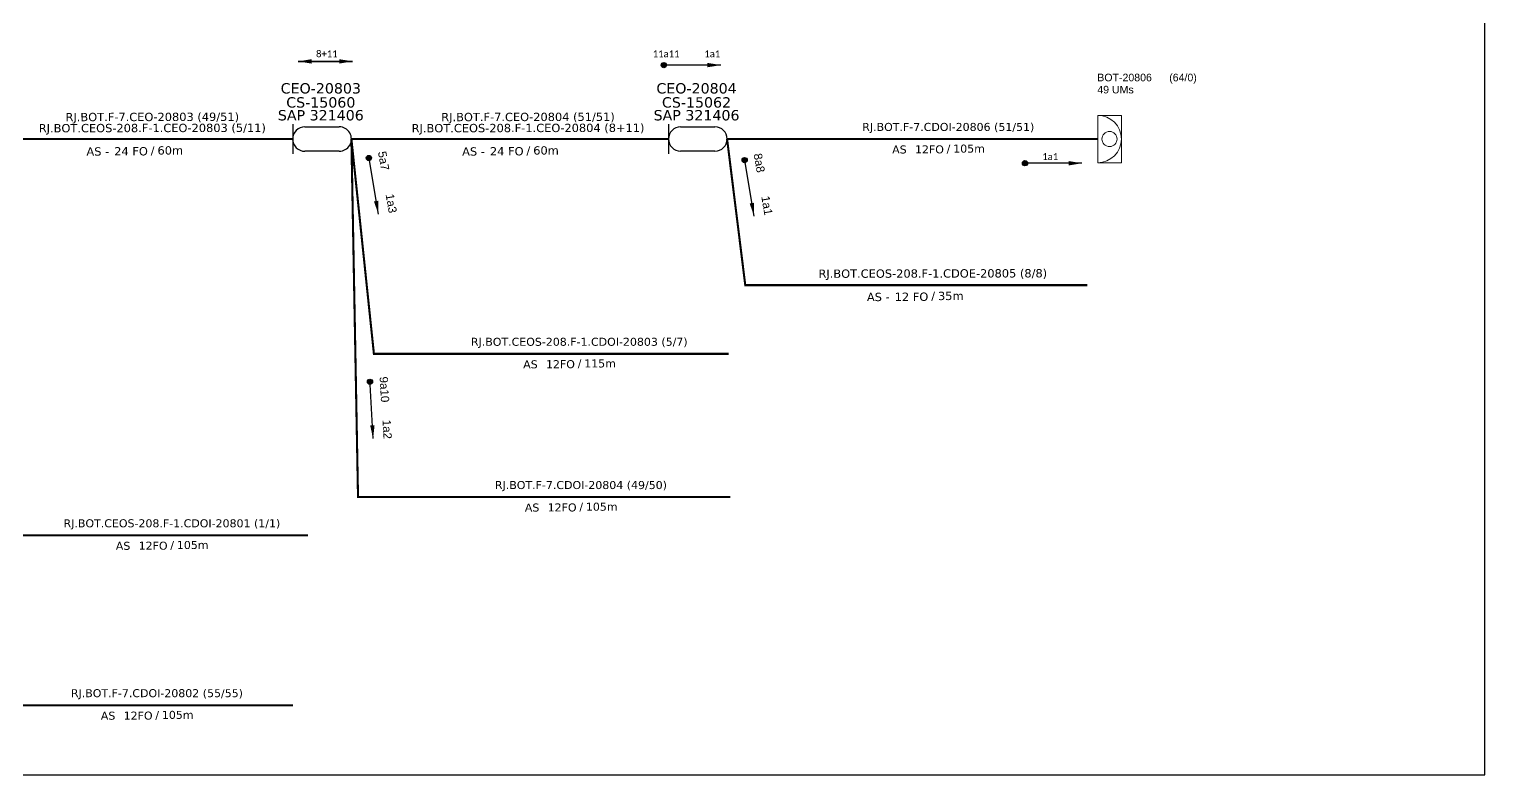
# Model space of a CAD drawing. Extents: x -89 to 1624, y 705 to 1299.
# Drawn here: x 312.2 to 749.2, y 705 to 928.8 of the extents above; entities that cross this region are included whole.
import ezdxf
from ezdxf.enums import TextEntityAlignment as Align

# ---------------------------------------------------------------- set-up
doc = ezdxf.new("R2010")
doc.units = 0
for name, color, linetype, lineweight in [("20.0-LEGENDA DOS CDO'S", 1, 'Continuous', 0), ('20.1-CDO_INTERIOR', 1, 'Continuous', 0), ('40.1-ETIQUETAS', 1, 'Continuous', 20)]:
    doc.layers.add(name, color=color, linetype=linetype, lineweight=lineweight)
for name, color, linetype in [('20.4-CEOS', 1, 'Continuous'), ('20.5-CEO', 1, 'Continuous'), ('CAP a instalar', 1, 'Continuous'), ('Seta indicação do cabo', 7, 'Continuous')]:
    doc.layers.add(name, color=color, linetype=linetype)
doc.styles.add('ARIAL', font='arial.ttf')
doc.styles.add('siredit', font='verdana.ttf')
doc.styles.get("Standard").update_dxf_attribs({"font": 'arial.ttf'})
doc.linetypes.add('FENCELINE1', pattern='A,0.25,-0.1,[133,ltypeshp.shx,S=0.1,R=0,X=-0.1,Y=0],-0.1,1', length=1.45)
doc.dimstyles.new('CC', dxfattribs={"dimtxt": 1, "dimasz": 2, "dimexe": 0.18, "dimexo": 0.0625, "dimgap": 0.09, "dimtad": 0, "dimdec": 0, "dimrnd": 1, "dimzin": 0, "dimdsep": 46, "dimtxsty": 'siredit', "dimblk": 'NONE', "dimcen": 0, "dimse1": 1, "dimse2": 1, "dimsd1": 1, "dimsd2": 1, "dimclrt": 7, "dimadec": 0, "dimazin": 0, "dimtfac": 1, "dimtdec": 0, "dimtofl": 0, "dimtmove": 0, "dimatfit": 3, "dimfxl": 0, "dimtolj": 1, "dimtzin": 0, "dimarcsym": 0})

# ---------------------------------------------------------------- blocks, each defined once
blk = doc.blocks.new('ETIQUETA_RS5F')
at = {"layer": '40.1-ETIQUETAS', "color": 0, "style": 'siredit'}
blk.add_text('/', height=1.5, dxfattribs=at).set_placement((1.58, -1.95), align=Align.MIDDLE_RIGHT)
for tag, p in [('ETIQUETA_R_SECUNDARIA', (1.21, 2.1)), ('ETIQUETA_R_PRIMARIA', (1.21, 4.1)), ('F_ATIVAS/F_MORTAS', (1.14, -4.24))]:
    blk.add_attdef(tag, text='', height=1.5, dxfattribs=at).set_placement(p, align=Align.MIDDLE_CENTER)
for tag, p in [('TIPO_CABO', (-6.58, -2.12)), ('CAP_CABO', (0.4, -2.09))]:
    blk.add_attdef(tag, text='', height=1.5, dxfattribs=at).set_placement(p, align=Align.MIDDLE_RIGHT)
blk.add_attdef('METROS', text='', height=1.5, dxfattribs=at).set_placement((2.14, -1.95), align=Align.MIDDLE_LEFT)
for tag, p in [('FUSÃO_1', (0.85, -8.39)), ('FUSÃO_2', (0.85, -10.6)), ('FUSÃO_3', (0.85, -12.93)), ('FUSÃO_4', (0.85, -15.14)), ('FUSÃO_5', (0.85, -17.16))]:
    blk.add_attdef(tag, text='', height=1.5, dxfattribs=at).set_placement(p, align=Align.CENTER)
blk = doc.blocks.new('CEO_CT_DRT')
at = {"layer": '20.5-CEO', "color": 0}
for p, q in [((-1.56, 1.26), (1.8, 1.26)), ((1.8, -1.13), (-1.56, -1.13))]:
    blk.add_line(p, q, dxfattribs=at)
blk.add_lwpolyline([(-2.75, 1.51), (-2.75, -1.38)], dxfattribs=at)
for centre, start, end in [((-1.56, 0.07), 90, 270), ((1.8, 0.07), 270, 90)]:
    blk.add_arc(centre, 1.2, start, end, dxfattribs=at)
at = {"layer": '20.5-CEO', "color": 7, "style": 'siredit'}
for tag, p in [('CEO_Nº', (0.12, 5.61)), ('LOCAL', (0.12, 4.23)), ('SAP', (0.12, 2.97)), ('FIBRAS_RESERVA', (0.12, -1.94))]:
    blk.add_attdef(tag, text='', height=1.01, dxfattribs=at).set_placement(p, align=Align.TOP_CENTER)
blk = doc.blocks.new('CDOI_INT')
at = {"layer": '20.1-CDO_INTERIOR', "color": 0, "lineweight": 18}
blk.add_lwpolyline([(4.25, -4.25), (4.25, 4.25), (0, 4.25), (0, -4.25)], close=True, dxfattribs=at)
blk.add_circle((2.12, 0), 1.36, dxfattribs=at)
blk.add_arc((0, 0), 4.25, 270, 90, dxfattribs=at)
at = {"layer": "20.0-LEGENDA DOS CDO'S", "color": 0, "style": 'ARIAL'}
for tag, p in [('CDO_N', (-0.08, 10.38)), ('SPLITER_1', (21.18, 10.38)), ('SURVEY', (-0.08, 8.2)), ('SPLITER_2', (21.19, 8.68)), ('SAP', (-0.08, 6.23)), ('1:XX', (5.94, -2.22)), ('UMS', (5.94, -4.24))]:
    blk.add_attdef(tag, p, '', height=1.36, dxfattribs=at)
blk.add_attdef('FIBRAS_UTILIZADAS', text='', height=1.36, dxfattribs=at).set_placement((15.34, 10.38), align=Align.CENTER)
blk = doc.blocks.new('_None')

msp = doc.modelspace()

# ---------------------------------------------------------------- hatches: boundary and pattern name
at = {"layer": 'Seta indicação do cabo'}
h = msp.add_hatch(color=256, dxfattribs=at)
h.dxf.hatch_style = 1
h.paths.add_polyline_path([(503.53, 918.02, 1), (501.96, 918.02, 1)])
h = msp.add_hatch(color=7, dxfattribs=at)
h.dxf.hatch_style = 1
h.paths.add_polyline_path([(414.99, 890.14, 1), (413.43, 890.14, 1)])
h = msp.add_hatch(color=256, dxfattribs=at)
h.dxf.hatch_style = 1
h.paths.add_polyline_path([(527.79, 889.51, 1), (526.22, 889.51, 1)])
h = msp.add_hatch(color=256, dxfattribs=at)
h.dxf.hatch_style = 1
h.paths.add_polyline_path([(611.96, 888.56, 1), (610.39, 888.56, 1)])
h = msp.add_hatch(color=7, dxfattribs=at)
h.dxf.hatch_style = 1
h.paths.add_polyline_path([(415.3, 822.99, 1), (413.74, 822.99, 1)])

# ---------------------------------------------------------------- linework, layer by layer
msp.add_lwpolyline([(-89.32, 705.02), (749.25, 705.02), (749.25, 1299.02), (-89.32, 1299.02), (-89.32, 705.02)])
at = {"layer": '20.5-CEO', "color": 5}
for p, q in [((507.8, 899.49), (518.08, 899.49)), ((518.08, 892.17), (507.8, 892.17))]:
    msp.add_line(p, q, dxfattribs=at)
msp.add_lwpolyline([(504.13, 900.25), (504.13, 891.41)], dxfattribs=at)
for centre, start, end in [((507.8, 895.83), 90, 270), ((518.08, 895.83), 270, 90)]:
    msp.add_arc(centre, 3.66, start, end, dxfattribs=at)
at = {"layer": 'CAP a instalar', "color": 7, "ltscale": 5, "const_width": 0.625}
for points in [[(391.41, 725.91), (295.92, 725.91), (297.16, 895.83)], [(395.91, 776.89), (302.86, 776.89), (297.16, 895.83)], [(297.16, 895.83), (391.34, 895.83)], [(408.95, 895.83), (504.13, 895.83)], [(522.24, 831.36), (415.71, 831.36), (408.95, 895.83)], [(522.74, 788.38), (410.94, 788.38), (408.95, 895.83)], [(629.88, 851.98), (527.2, 851.98), (521.74, 895.83)]]:
    msp.add_lwpolyline(points, dxfattribs=at)
at = {"layer": 'CAP a instalar', "ltscale": 5, "const_width": 0.625}
msp.add_lwpolyline([(521.74, 895.83), (633.02, 895.83)], dxfattribs=at)
at = {"layer": 'Seta indicação do cabo'}
for centre in [(502.75, 918.02), (527.01, 889.51), (611.18, 888.56)]:
    msp.add_circle(centre, 0.783, dxfattribs=at)
at = {"layer": 'Seta indicação do cabo', "color": 7}
for centre in [(414.21, 890.14), (414.52, 822.99)]:
    msp.add_circle(centre, 0.783, dxfattribs=at)

# ---------------------------------------------------------------- block references
at = {"layer": '20.4-CEOS', "color": 7}
ref = msp.add_blockref('CEO_CT_DRT', (399.77, 895.62), dxfattribs=dict(at, xscale=3.062499999999996, yscale=3.062499999999996, zscale=3.062499999999996, rotation=359.9999964697354))
ref.add_attrib('CEO_Nº', 'CEO-20803', dxfattribs={"layer": '20.5-CEO', "color": 7, "height": 3.105, "rotation": 360, "style": 'siredit'}).set_placement((399.77, 912.6), align=Align.TOP_CENTER)
ref.add_attrib('LOCAL', 'CS-15060', dxfattribs={"layer": '20.5-CEO', "color": 7, "height": 3.105, "rotation": 360, "style": 'siredit'}).set_placement((399.77, 908.38), align=Align.TOP_CENTER)
ref.add_attrib('SAP', 'SAP 321406', dxfattribs={"layer": '20.5-CEO', "color": 7, "height": 3.105, "rotation": 360, "style": 'siredit'}).set_placement((399.77, 904.53), align=Align.TOP_CENTER)
at = {"layer": '40.1-ETIQUETAS', "color": 7}
ref = msp.add_blockref('ETIQUETA_RS5F', (347.22, 895.65), dxfattribs=dict(at, xscale=1.661968302030009, yscale=1.661968302030009, zscale=1.661968302030009, rotation=0.1179917413874845))
ref.add_attrib('ETIQUETA_R_PRIMARIA', 'RJ.BOT.F-7.CEO-20803 (49/51)', dxfattribs={"color": 0, "height": 2.493, "rotation": 0.118, "style": 'siredit'}).set_placement((349.17, 902.47), align=Align.MIDDLE_CENTER)
ref.add_attrib('ETIQUETA_R_SECUNDARIA', 'RJ.BOT.CEOS-208.F-1.CEO-20803 (5/11)', dxfattribs={"color": 0, "height": 2.493, "rotation": 0.118, "style": 'siredit'}).set_placement((349.18, 899.15), align=Align.MIDDLE_CENTER)
ref.add_attrib('TIPO_CABO', 'AS -', dxfattribs={"color": 0, "height": 2.493, "rotation": 0.118, "style": 'siredit'}).set_placement((336.23, 892.11), align=Align.MIDDLE_RIGHT)
ref.add_attrib('CAP_CABO', '24 FO', dxfattribs={"color": 0, "height": 2.493, "rotation": 0.118, "style": 'siredit'}).set_placement((347.84, 892.17), align=Align.MIDDLE_RIGHT)
ref.add_attrib('METROS', '60m', dxfattribs={"color": 0, "height": 2.493, "rotation": 0.118, "style": 'siredit'}).set_placement((350.74, 892.41), align=Align.MIDDLE_LEFT)
ref = msp.add_blockref('ETIQUETA_RS5F', (460.02, 895.65), dxfattribs=dict(at, xscale=1.661968302030009, yscale=1.661968302030009, zscale=1.661968302030009, rotation=0.1179917413874845))
ref.add_attrib('ETIQUETA_R_PRIMARIA', 'RJ.BOT.F-7.CEO-20804 (51/51)', dxfattribs={"color": 0, "height": 2.493, "rotation": 0.118, "style": 'siredit'}).set_placement((461.97, 902.47), align=Align.MIDDLE_CENTER)
ref.add_attrib('ETIQUETA_R_SECUNDARIA', 'RJ.BOT.CEOS-208.F-1.CEO-20804 (8+11)', dxfattribs={"color": 0, "height": 2.493, "rotation": 0.118, "style": 'siredit'}).set_placement((461.98, 899.15), align=Align.MIDDLE_CENTER)
ref.add_attrib('TIPO_CABO', 'AS -', dxfattribs={"color": 0, "height": 2.493, "rotation": 0.118, "style": 'siredit'}).set_placement((449.03, 892.11), align=Align.MIDDLE_RIGHT)
ref.add_attrib('CAP_CABO', '24 FO', dxfattribs={"color": 0, "height": 2.493, "rotation": 0.118, "style": 'siredit'}).set_placement((460.64, 892.17), align=Align.MIDDLE_RIGHT)
ref.add_attrib('METROS', '60m', dxfattribs={"color": 0, "height": 2.493, "rotation": 0.118, "style": 'siredit'}).set_placement((463.54, 892.41), align=Align.MIDDLE_LEFT)
ref = msp.add_blockref('ETIQUETA_RS5F', (581.54, 851.99), dxfattribs=dict(at, xscale=1.661968302030009, yscale=1.661968302030009, zscale=1.661968302030009, rotation=0.1179917413874845))
ref.add_attrib('ETIQUETA_R_SECUNDARIA', 'RJ.BOT.CEOS-208.F-1.CDOE-20805 (8/8)', dxfattribs={"color": 0, "height": 2.493, "rotation": 0.118, "style": 'siredit'}).set_placement((583.5, 855.49), align=Align.MIDDLE_CENTER)
ref.add_attrib('TIPO_CABO', 'AS -', dxfattribs={"color": 0, "height": 2.493, "rotation": 0.118, "style": 'siredit'}).set_placement((570.55, 848.45), align=Align.MIDDLE_RIGHT)
ref.add_attrib('CAP_CABO', '12 FO', dxfattribs={"color": 0, "height": 2.493, "rotation": 0.118, "style": 'siredit'}).set_placement((582.15, 848.51), align=Align.MIDDLE_RIGHT)
ref.add_attrib('METROS', '35m', dxfattribs={"color": 0, "height": 2.493, "rotation": 0.118, "style": 'siredit'}).set_placement((585.06, 848.75), align=Align.MIDDLE_LEFT)
at = {"layer": 'CAP a instalar', "linetype": 'FENCELINE1', "ltscale": 7}
ref = msp.add_blockref('CDOI_INT', (633.02, 895.83), dxfattribs=dict(at, xscale=1.669120223215524, yscale=1.669120223215524, zscale=1.669120223215524))
ref.add_attrib('CDO_N', 'BOT-20806', (632.88, 913.16), dxfattribs={"layer": "20.0-LEGENDA DOS CDO'S", "color": 0, "height": 2.27, "style": 'ARIAL'})
ref.add_attrib('FIBRAS_UTILIZADAS', '(64/0)', dxfattribs={"layer": "20.0-LEGENDA DOS CDO'S", "color": 0, "height": 2.27, "style": 'ARIAL'}).set_placement((658.62, 913.16), align=Align.CENTER)
ref.add_attrib('SURVEY', '49 UMs', (632.89, 909.52), dxfattribs={"layer": "20.0-LEGENDA DOS CDO'S", "color": 0, "height": 2.27, "style": 'ARIAL'})
at = {"layer": 'CAP a instalar', "ltscale": 30}
ref = msp.add_blockref('ETIQUETA_RS5F', (586.24, 896.09), dxfattribs=dict(at, xscale=1.601806620025319, yscale=1.601806620025319, zscale=1.601806620025319))
ref.add_attrib('ETIQUETA_R_SECUNDARIA', 'RJ.BOT.F-7.CDOI-20806 (51/51)', dxfattribs={"layer": '40.1-ETIQUETAS', "color": 0, "height": 2.4027, "style": 'siredit'}).set_placement((588.14, 899.46), align=Align.MIDDLE_CENTER)
ref.add_attrib('TIPO_CABO', 'AS', dxfattribs={"layer": '40.1-ETIQUETAS', "color": 0, "height": 2.403, "style": 'siredit'}).set_placement((575.65, 892.7), align=Align.MIDDLE_RIGHT)
ref.add_attrib('CAP_CABO', '12FO', dxfattribs={"layer": '40.1-ETIQUETAS', "color": 0, "height": 2.403, "style": 'siredit'}).set_placement((586.83, 892.73), align=Align.MIDDLE_RIGHT)
ref.add_attrib('METROS', '105m', dxfattribs={"layer": '40.1-ETIQUETAS', "color": 0, "height": 2.403, "style": 'siredit'}).set_placement((589.63, 892.96), align=Align.MIDDLE_LEFT)
at = {"layer": 'CAP a instalar', "color": 7, "linetype": 'FENCELINE1', "ltscale": 7}
ref = msp.add_blockref('ETIQUETA_RS5F', (475.47, 831.62), dxfattribs=dict(at, xscale=1.601806620025319, yscale=1.601806620025319, zscale=1.601806620025319))
ref.add_attrib('ETIQUETA_R_SECUNDARIA', 'RJ.BOT.CEOS-208.F-1.CDOI-20803 (5/7)', dxfattribs={"layer": '40.1-ETIQUETAS', "color": 0, "height": 2.4027, "style": 'siredit'}).set_placement((477.36, 834.99), align=Align.MIDDLE_CENTER)
ref.add_attrib('TIPO_CABO', 'AS', dxfattribs={"layer": '40.1-ETIQUETAS', "color": 0, "height": 2.403, "style": 'siredit'}).set_placement((464.87, 828.23), align=Align.MIDDLE_RIGHT)
ref.add_attrib('CAP_CABO', '12FO', dxfattribs={"layer": '40.1-ETIQUETAS', "color": 0, "height": 2.403, "style": 'siredit'}).set_placement((476.05, 828.27), align=Align.MIDDLE_RIGHT)
ref.add_attrib('METROS', '115m', dxfattribs={"layer": '40.1-ETIQUETAS', "color": 0, "height": 2.403, "style": 'siredit'}).set_placement((478.85, 828.49), align=Align.MIDDLE_LEFT)
at = {"layer": 'CAP a instalar', "color": 7, "ltscale": 30}
ref = msp.add_blockref('ETIQUETA_RS5F', (475.97, 788.63), dxfattribs=dict(at, xscale=1.601806620025319, yscale=1.601806620025319, zscale=1.601806620025319))
ref.add_attrib('ETIQUETA_R_SECUNDARIA', 'RJ.BOT.F-7.CDOI-20804 (49/50)', dxfattribs={"layer": '40.1-ETIQUETAS', "color": 0, "height": 2.4027, "style": 'siredit'}).set_placement((477.86, 792), align=Align.MIDDLE_CENTER)
ref.add_attrib('TIPO_CABO', 'AS', dxfattribs={"layer": '40.1-ETIQUETAS', "color": 0, "height": 2.403, "style": 'siredit'}).set_placement((465.37, 785.25), align=Align.MIDDLE_RIGHT)
ref.add_attrib('CAP_CABO', '12FO', dxfattribs={"layer": '40.1-ETIQUETAS', "color": 0, "height": 2.403, "style": 'siredit'}).set_placement((476.55, 785.28), align=Align.MIDDLE_RIGHT)
ref.add_attrib('METROS', '105m', dxfattribs={"layer": '40.1-ETIQUETAS', "color": 0, "height": 2.403, "style": 'siredit'}).set_placement((479.35, 785.5), align=Align.MIDDLE_LEFT)
at = {"layer": 'CAP a instalar', "color": 7, "linetype": 'FENCELINE1', "ltscale": 7}
ref = msp.add_blockref('ETIQUETA_RS5F', (353.17, 777.15), dxfattribs=dict(at, xscale=1.601806620025319, yscale=1.601806620025319, zscale=1.601806620025319))
ref.add_attrib('ETIQUETA_R_SECUNDARIA', 'RJ.BOT.CEOS-208.F-1.CDOI-20801 (1/1)', dxfattribs={"layer": '40.1-ETIQUETAS', "color": 0, "height": 2.4027, "style": 'siredit'}).set_placement((355.06, 780.52), align=Align.MIDDLE_CENTER)
ref.add_attrib('TIPO_CABO', 'AS', dxfattribs={"layer": '40.1-ETIQUETAS', "color": 0, "height": 2.403, "style": 'siredit'}).set_placement((342.57, 773.76), align=Align.MIDDLE_RIGHT)
ref.add_attrib('CAP_CABO', '12FO', dxfattribs={"layer": '40.1-ETIQUETAS', "color": 0, "height": 2.403, "style": 'siredit'}).set_placement((353.76, 773.8), align=Align.MIDDLE_RIGHT)
ref.add_attrib('METROS', '105m', dxfattribs={"layer": '40.1-ETIQUETAS', "color": 0, "height": 2.403, "style": 'siredit'}).set_placement((356.55, 774.02), align=Align.MIDDLE_LEFT)
ref = msp.add_blockref('ETIQUETA_RS5F', (348.67, 726.16), dxfattribs=dict(at, xscale=1.601806620025319, yscale=1.601806620025319, zscale=1.601806620025319))
ref.add_attrib('ETIQUETA_R_SECUNDARIA', 'RJ.BOT.F-7.CDOI-20802 (55/55)', dxfattribs={"layer": '40.1-ETIQUETAS', "color": 0, "height": 2.4027, "style": 'siredit'}).set_placement((350.56, 729.54), align=Align.MIDDLE_CENTER)
ref.add_attrib('TIPO_CABO', 'AS', dxfattribs={"layer": '40.1-ETIQUETAS', "color": 0, "height": 2.403, "style": 'siredit'}).set_placement((338.07, 722.78), align=Align.MIDDLE_RIGHT)
ref.add_attrib('CAP_CABO', '12FO', dxfattribs={"layer": '40.1-ETIQUETAS', "color": 0, "height": 2.403, "style": 'siredit'}).set_placement((349.26, 722.81), align=Align.MIDDLE_RIGHT)
ref.add_attrib('METROS', '105m', dxfattribs={"layer": '40.1-ETIQUETAS', "color": 0, "height": 2.403, "style": 'siredit'}).set_placement((352.05, 723.03), align=Align.MIDDLE_LEFT)

# ---------------------------------------------------------------- texts
at = {"color": 7, "insert": (401.58, 921.4), "char_height": 2.0599, "width": 34.825, "attachment_point": 5}
msp.add_mtext('\\C7;\\fCalibri|b0|i0|c0|p34;8+11', dxfattribs=at)
at = {"char_height": 2.0599, "width": 34.825, "attachment_point": 5}
for s, insert in [('\\C7;\\fCalibri|b0|i0|c0|p34;11a11', (503.45, 921.4)), ('\\C7;\\fCalibri|b0|i0|c0|p34;1a1', (517.3, 921.4)), ('\\C7;\\fCalibri|b0|i0|c0|p34;1a1', (618.75, 890.54))]:
    msp.add_mtext(s, dxfattribs=dict(at, insert=insert))
at = {"color": 7, "char_height": 2.493, "width": 4.036, "attachment_point": 1}
for s, insert, rotation in [('5a7', (419.37, 892.36), 279.7479), ('1a3', (421.67, 879.58), 279.7479), ('9a10', (419.89, 824.63), 273.4), ('1a2', (420.77, 811.68), 273.4)]:
    msp.add_mtext(s, dxfattribs=dict(at, insert=insert, rotation=rotation))
at = {"char_height": 2.493, "width": 4.036, "attachment_point": 1, "rotation": 279.7479}
for s, insert in [('8a8', (532.16, 891.73)), ('1a1', (534.46, 878.95))]:
    msp.add_mtext(s, dxfattribs=dict(at, insert=insert))
at = {"layer": '20.5-CEO', "color": 5, "ltscale": 0.5, "style": 'siredit'}
for s, p in [('CEO-20804', (512.57, 912.6)), ('CS-15062', (512.57, 908.38)), ('SAP 321406', (512.57, 904.53))]:
    msp.add_text(s, height=3.105, rotation=360, dxfattribs=at).set_placement(p, align=Align.TOP_CENTER)

# ---------------------------------------------------------------- leaders
at = {"layer": 'Seta indicação do cabo', "color": 7}
for points in [[(409.31, 919.13), (392.99, 919.13)], [(392.99, 919.13), (409.31, 919.13)], [(417.04, 873.27), (414.34, 889.37)], [(415.47, 805.92), (414.57, 822.21)]]:
    msp.add_leader(points, dimstyle='CC', override={"dimasz": 4}, dxfattribs=at)
at = {"layer": 'Seta indicação do cabo'}
for points in [[(519.85, 918.02), (503.53, 918.02)], [(529.84, 872.64), (527.14, 888.74)], [(628.28, 888.56), (611.96, 888.56)]]:
    msp.add_leader(points, dimstyle='CC', override={"dimasz": 4}, dxfattribs=at)

doc.saveas('drawing.dxf')
